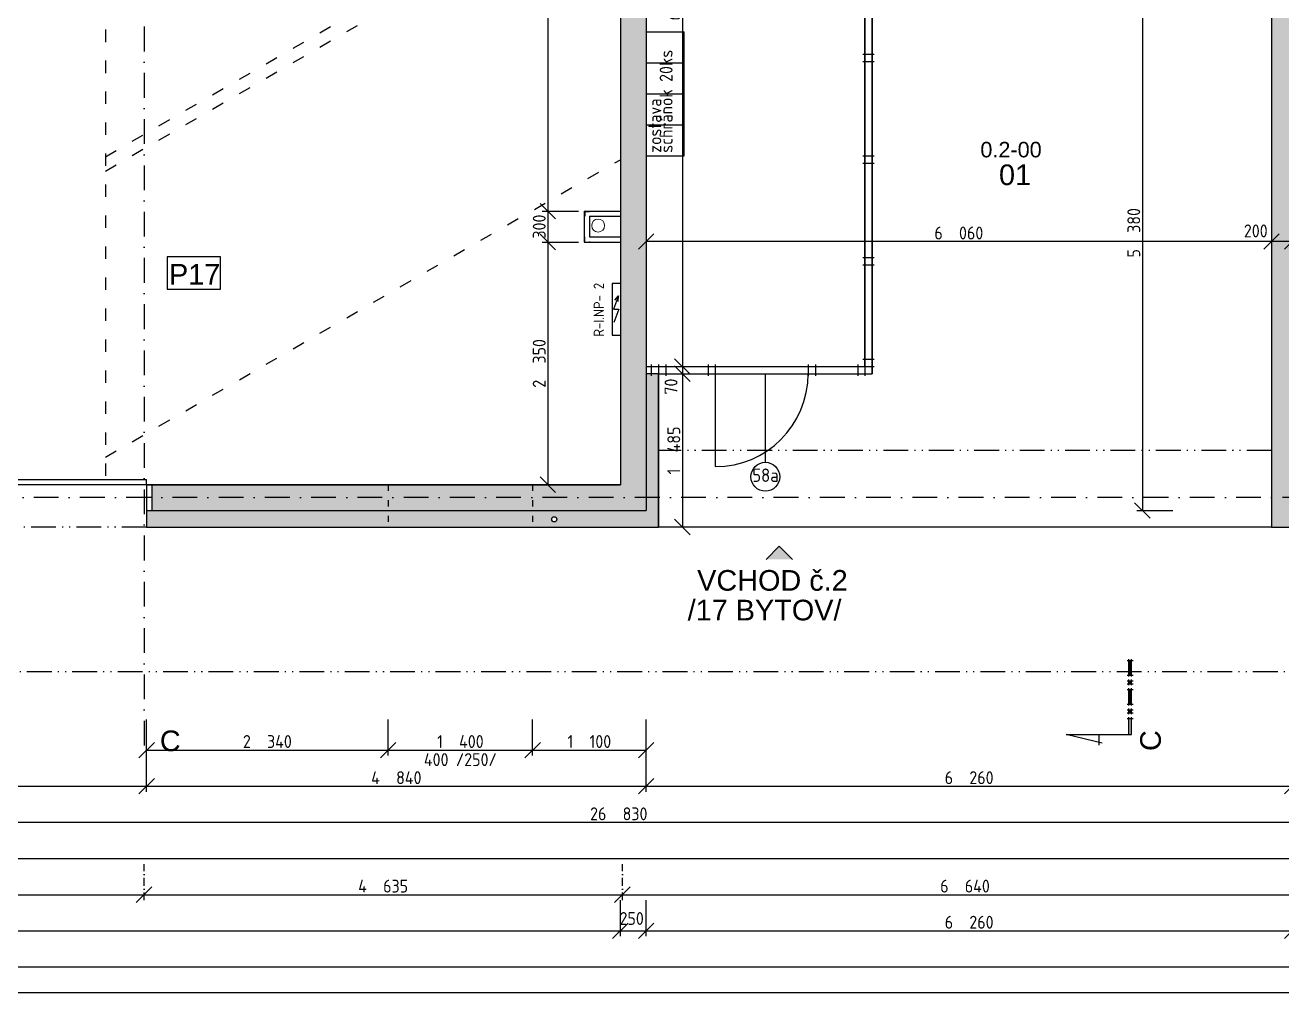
# Model space of a CAD drawing. Extents: x 4511820 to 5180432, y -1526536 to -944957.
# Drawn here: x 4988234 to 5000411, y -1436479 to -1427107 of the extents above; entities that cross this region are included whole.
import ezdxf
from ezdxf.enums import TextEntityAlignment as Align

# ---------------------------------------------------------------- set-up
doc = ezdxf.new("R2010")
doc.units = 0
doc.header["$MEASUREMENT"] = 0
for name, pattern in [('ACAD_ISO03W100', [30, 12, -18]), ('ACAD_ISO12W100', [22, 12, -3, 0.5, -3, 0.5, -3]), ('BODKOCIARKOVANA_3', [5.6, 3, -1.3, 0, -1.3])]:
    doc.linetypes.add(name, pattern=pattern)
doc.layers.get('0').update_dxf_attribs({"linetype": 'CONTINUOUS'})
doc.layers.get('Defpoints').update_dxf_attribs({"color": 61, "linetype": 'CONTINUOUS'})
for name, color, linetype in [('DVERE', 45, 'CONTINUOUS'), ('HATCH', 7, 'CONTINUOUS'), ('KÓTY', 4, 'CONTINUOUS'), ('MÚRY', 1, 'CONTINUOUS'), ('OKNÁ', 143, 'CONTINUOUS'), ('osi', 253, 'CONTINUOUS'), ('Plochy', 41, 'CONTINUOUS'), ('POPIS', 7, 'CONTINUOUS'), ('POZEMOK', 7, 'CONTINUOUS'), ('TENKÁ', 7, 'CONTINUOUS'), ('tzb', 153, 'CONTINUOUS'), ('ZZ-elektro', 221, 'CONTINUOUS'), ('ŠRAFY', 82, 'CONTINUOUS')]:
    doc.layers.add(name, color=color, linetype=linetype)
doc.layers.add('zz-kanal-splaskova', color=37, linetype='CONTINUOUS', lineweight=18)
doc.styles.add('ARIAL', font='arial.ttf')
doc.styles.add('styl1', font='arial.ttf')
doc.styles.add('Style-Arial', font='arial.ttf')
doc.styles.add('STYLE1', font='isocp.shx')
doc.dimstyles.new('STANDARD-50', dxfattribs={"dimtxt": 125, "dimasz": 150, "dimexe": 10, "dimexo": 200, "dimgap": 20, "dimtad": 1, "dimdsep": 46, "dimlunit": 6, "dimtxsty": 'STYLE1', "dimblk1": 'OBLIQUE', "dimblk2": 'OBLIQUE', "dimsah": 1, "dimcen": 2.5, "dimse1": 1, "dimse2": 1, "dimadec": 0, "dimazin": 0, "dimtfac": 1, "dimtmove": 1, "dimatfit": 3, "dimldrblk": 'OBLIQUE', "dimfxl": 1, "dimtolj": 1, "dimtzin": 0, "dimarcsym": 0})
pattern_1 = [(0, (9e-09, -175781), (0, 43.3012702), [25, -50]), (120, (9e-09, -175781), (-37.5, -21.6506351), [25, -50]), (60, (25, -175781), (-37.5, 21.6506351), [25, -50])]

# ---------------------------------------------------------------- blocks, each defined once
blk = doc.blocks.new('_OBLIQUE')
at = {"color": 0, "linetype": 'ByBlock'}
blk.add_line((-0.5, -0.5), (0.5, 0.5), dxfattribs=at)
blk = doc.blocks.new('*D13538')
at = {"layer": 'Defpoints', "color": 0}
for p in [(4985436, -1431683), (4989386, -1431683), (4989386, -1435528)]:
    blk.add_point(p, dxfattribs=at)
at = {"layer": 'KÓTY', "color": 0, "lineweight": -2}
blk.add_line((4985436, -1435528), (4989386, -1435528), dxfattribs=at)
at = {"layer": 'KÓTY', "color": 0, "linetype": 'ByBlock', "lineweight": -2, "xscale": 150, "yscale": 150, "zscale": 150, "rotation": 180}
blk.add_blockref('_OBLIQUE', (4985436, -1435528), dxfattribs=at)
at = {"layer": 'KÓTY', "color": 0, "linetype": 'ByBlock', "lineweight": -2, "xscale": 150, "yscale": 150, "zscale": 150}
blk.add_blockref('_OBLIQUE', (4989386, -1435528), dxfattribs=at)
at = {"layer": 'KÓTY', "color": 0, "insert": (4987411, -1435445), "char_height": 125, "attachment_point": 5, "style": 'STYLE1'}
blk.add_mtext('\\A1;3ﾠ950', dxfattribs=at)
blk = doc.blocks.new('*D13539')
at = {"layer": 'Defpoints', "color": 0}
for p in [(4989386, -1431683), (4994021, -1431683), (4994021, -1435528)]:
    blk.add_point(p, dxfattribs=at)
at = {"layer": 'KÓTY', "color": 0, "lineweight": -2}
blk.add_line((4989386, -1435528), (4994021, -1435528), dxfattribs=at)
at = {"layer": 'KÓTY', "color": 0, "linetype": 'ByBlock', "lineweight": -2, "xscale": 150, "yscale": 150, "zscale": 150, "rotation": 180}
blk.add_blockref('_OBLIQUE', (4989386, -1435528), dxfattribs=at)
at = {"layer": 'KÓTY', "color": 0, "linetype": 'ByBlock', "lineweight": -2, "xscale": 150, "yscale": 150, "zscale": 150}
blk.add_blockref('_OBLIQUE', (4994021, -1435528), dxfattribs=at)
at = {"layer": 'KÓTY', "color": 0, "insert": (4991703, -1435445), "char_height": 125, "attachment_point": 5, "style": 'STYLE1'}
blk.add_mtext('\\A1;4ﾠ635', dxfattribs=at)
blk = doc.blocks.new('*D13540')
at = {"layer": 'Defpoints', "color": 0}
for p in [(4994021, -1431683), (5000661, -1431683), (5000661, -1435528)]:
    blk.add_point(p, dxfattribs=at)
at = {"layer": 'KÓTY', "color": 0, "lineweight": -2}
blk.add_line((4994021, -1435528), (5000661, -1435528), dxfattribs=at)
at = {"layer": 'KÓTY', "color": 0, "linetype": 'ByBlock', "lineweight": -2, "xscale": 150, "yscale": 150, "zscale": 150, "rotation": 180}
blk.add_blockref('_OBLIQUE', (4994021, -1435528), dxfattribs=at)
at = {"layer": 'KÓTY', "color": 0, "linetype": 'ByBlock', "lineweight": -2, "xscale": 150, "yscale": 150, "zscale": 150}
blk.add_blockref('_OBLIQUE', (5000661, -1435528), dxfattribs=at)
at = {"layer": 'KÓTY', "color": 0, "insert": (4997341, -1435445), "char_height": 125, "attachment_point": 5, "style": 'STYLE1'}
blk.add_mtext('\\A1;6ﾠ640', dxfattribs=at)
blk = doc.blocks.new('*D13559')
at = {"layer": 'Defpoints', "color": 0}
for p in [(4980571, -1425038), (5007401, -1433058), (4980571, -1434828)]:
    blk.add_point(p, dxfattribs=at)
at = {"layer": 'KÓTY', "color": 0, "lineweight": -2}
blk.add_line((5007401, -1434828), (4980571, -1434828), dxfattribs=at)
at = {"layer": 'KÓTY', "color": 0, "linetype": 'ByBlock', "lineweight": -2, "xscale": 150, "yscale": 150, "zscale": 150, "rotation": 180}
blk.add_blockref('_OBLIQUE', (4980571, -1434828), dxfattribs=at)
at = {"layer": 'KÓTY', "color": 0, "linetype": 'ByBlock', "lineweight": -2, "xscale": 150, "yscale": 150, "zscale": 150}
blk.add_blockref('_OBLIQUE', (5007401, -1434828), dxfattribs=at)
at = {"layer": 'KÓTY', "color": 0, "insert": (4993986, -1434745), "char_height": 125, "attachment_point": 5, "style": 'STYLE1'}
blk.add_mtext('\\A1;26ﾠ830', dxfattribs=at)
blk = doc.blocks.new('*D13560')
at = {"layer": 'Defpoints', "color": 0}
for p in [(4980571, -1429158), (5040921, -1429158), (5040921, -1435178)]:
    blk.add_point(p, dxfattribs=at)
at = {"layer": 'KÓTY', "color": 0, "lineweight": -2}
blk.add_line((4980571, -1435178), (5040921, -1435178), dxfattribs=at)
at = {"layer": 'KÓTY', "color": 0, "linetype": 'ByBlock', "lineweight": -2, "xscale": 150, "yscale": 150, "zscale": 150, "rotation": 180}
blk.add_blockref('_OBLIQUE', (4980571, -1435178), dxfattribs=at)
at = {"layer": 'KÓTY', "color": 0, "linetype": 'ByBlock', "lineweight": -2, "xscale": 150, "yscale": 150, "zscale": 150}
blk.add_blockref('_OBLIQUE', (5040921, -1435178), dxfattribs=at)
at = {"layer": 'KÓTY', "color": 0, "insert": (5010746, -1435095), "char_height": 125, "attachment_point": 5, "style": 'STYLE1'}
blk.add_mtext('\\A1;60ﾠ350', dxfattribs=at)
blk = doc.blocks.new('*D13565')
at = {"layer": 'Defpoints', "color": 0}
for p in [(4994251, -1431808), (5000511, -1431808), (5000511, -1435878)]:
    blk.add_point(p, dxfattribs=at)
at = {"layer": 'KÓTY', "color": 0, "lineweight": -2}
blk.add_line((4994251, -1435878), (5000511, -1435878), dxfattribs=at)
at = {"layer": 'KÓTY', "color": 0, "linetype": 'ByBlock', "lineweight": -2, "xscale": 150, "yscale": 150, "zscale": 150, "rotation": 180}
blk.add_blockref('_OBLIQUE', (4994251, -1435878), dxfattribs=at)
at = {"layer": 'KÓTY', "color": 0, "linetype": 'ByBlock', "lineweight": -2, "xscale": 150, "yscale": 150, "zscale": 150}
blk.add_blockref('_OBLIQUE', (5000511, -1435878), dxfattribs=at)
at = {"layer": 'KÓTY', "color": 0, "insert": (4997381, -1435795), "char_height": 125, "attachment_point": 5, "style": 'STYLE1'}
blk.add_mtext('\\A1;6ﾠ260', dxfattribs=at)
blk = doc.blocks.new('*D13566')
at = {"layer": 'Defpoints', "color": 0}
for p in [(4994001, -1431558), (4994251, -1431558), (4994251, -1435878)]:
    blk.add_point(p, dxfattribs=at)
at = {"layer": 'KÓTY', "color": 0, "lineweight": -2}
blk.add_line((4994001, -1435878), (4994251, -1435878), dxfattribs=at)
at = {"layer": 'KÓTY', "color": 0, "linetype": 'ByBlock', "lineweight": -2, "xscale": 150, "yscale": 150, "zscale": 150, "rotation": 180}
blk.add_blockref('_OBLIQUE', (4994001, -1435878), dxfattribs=at)
at = {"layer": 'KÓTY', "color": 0, "linetype": 'ByBlock', "lineweight": -2, "xscale": 150, "yscale": 150, "zscale": 150}
blk.add_blockref('_OBLIQUE', (4994251, -1435878), dxfattribs=at)
at = {"layer": 'KÓTY', "color": 0, "insert": (4994111, -1435759), "char_height": 125, "attachment_point": 5, "style": 'STYLE1'}
blk.add_mtext('\\A1;250', dxfattribs=at)
blk = doc.blocks.new('*D13567')
at = {"layer": 'Defpoints', "color": 0}
for p in [(4980821, -1431558), (4994001, -1431558), (4994001, -1435878)]:
    blk.add_point(p, dxfattribs=at)
at = {"layer": 'KÓTY', "color": 0, "lineweight": -2}
blk.add_line((4980821, -1435878), (4994001, -1435878), dxfattribs=at)
at = {"layer": 'KÓTY', "color": 0, "linetype": 'ByBlock', "lineweight": -2, "xscale": 150, "yscale": 150, "zscale": 150, "rotation": 180}
blk.add_blockref('_OBLIQUE', (4980821, -1435878), dxfattribs=at)
at = {"layer": 'KÓTY', "color": 0, "linetype": 'ByBlock', "lineweight": -2, "xscale": 150, "yscale": 150, "zscale": 150}
blk.add_blockref('_OBLIQUE', (4994001, -1435878), dxfattribs=at)
at = {"layer": 'KÓTY', "color": 0, "insert": (4987411, -1435795), "char_height": 125, "attachment_point": 5, "style": 'STYLE1'}
blk.add_mtext('\\A1;13ﾠ180', dxfattribs=at)
blk = doc.blocks.new('*D13569')
at = {"layer": 'Defpoints', "color": 0}
for p in [(4985511, -1431968), (4989411, -1431968), (4989411, -1434478)]:
    blk.add_point(p, dxfattribs=at)
at = {"layer": 'KÓTY', "color": 0, "lineweight": -2}
blk.add_line((4985511, -1434478), (4989411, -1434478), dxfattribs=at)
at = {"layer": 'KÓTY', "color": 0, "linetype": 'ByBlock', "lineweight": -2, "xscale": 150, "yscale": 150, "zscale": 150, "rotation": 180}
blk.add_blockref('_OBLIQUE', (4985511, -1434478), dxfattribs=at)
at = {"layer": 'KÓTY', "color": 0, "linetype": 'ByBlock', "lineweight": -2, "xscale": 150, "yscale": 150, "zscale": 150}
blk.add_blockref('_OBLIQUE', (4989411, -1434478), dxfattribs=at)
at = {"layer": 'KÓTY', "color": 0, "insert": (4987461, -1434395), "char_height": 125, "attachment_point": 5, "style": 'STYLE1'}
blk.add_mtext('\\A1;3ﾠ900', dxfattribs=at)
blk = doc.blocks.new('*D13571')
at = {"layer": 'Defpoints', "color": 0}
for p in [(4989411, -1431808), (4994251, -1431808), (4994251, -1434478)]:
    blk.add_point(p, dxfattribs=at)
at = {"layer": 'KÓTY', "color": 0, "lineweight": -2}
blk.add_line((4989411, -1434478), (4994251, -1434478), dxfattribs=at)
at = {"layer": 'KÓTY', "color": 0, "linetype": 'ByBlock', "lineweight": -2, "xscale": 150, "yscale": 150, "zscale": 150, "rotation": 180}
blk.add_blockref('_OBLIQUE', (4989411, -1434478), dxfattribs=at)
at = {"layer": 'KÓTY', "color": 0, "linetype": 'ByBlock', "lineweight": -2, "xscale": 150, "yscale": 150, "zscale": 150}
blk.add_blockref('_OBLIQUE', (4994251, -1434478), dxfattribs=at)
at = {"layer": 'KÓTY', "color": 0, "insert": (4991831, -1434395), "char_height": 125, "attachment_point": 5, "style": 'STYLE1'}
blk.add_mtext('\\A1;4ﾠ840', dxfattribs=at)
blk = doc.blocks.new('*D13572')
at = {"layer": 'Defpoints', "color": 0}
for p in [(4994251, -1431808), (5000511, -1431808), (5000511, -1434478)]:
    blk.add_point(p, dxfattribs=at)
at = {"layer": 'KÓTY', "color": 0, "lineweight": -2}
blk.add_line((4994251, -1434478), (5000511, -1434478), dxfattribs=at)
at = {"layer": 'KÓTY', "color": 0, "linetype": 'ByBlock', "lineweight": -2, "xscale": 150, "yscale": 150, "zscale": 150, "rotation": 180}
blk.add_blockref('_OBLIQUE', (4994251, -1434478), dxfattribs=at)
at = {"layer": 'KÓTY', "color": 0, "linetype": 'ByBlock', "lineweight": -2, "xscale": 150, "yscale": 150, "zscale": 150}
blk.add_blockref('_OBLIQUE', (5000511, -1434478), dxfattribs=at)
at = {"layer": 'KÓTY', "color": 0, "insert": (4997381, -1434395), "char_height": 125, "attachment_point": 5, "style": 'STYLE1'}
blk.add_mtext('\\A1;6ﾠ260', dxfattribs=at)
blk = doc.blocks.new('*D13600')
at = {"layer": 'Defpoints', "color": 0}
for p in [(4991751, -1431808), (4993151, -1431808), (4993151, -1434128)]:
    blk.add_point(p, dxfattribs=at)
at = {"layer": 'KÓTY', "color": 0, "lineweight": -2}
blk.add_line((4991751, -1434128), (4993151, -1434128), dxfattribs=at)
at = {"layer": 'KÓTY', "color": 0, "linetype": 'ByBlock', "lineweight": -2, "xscale": 150, "yscale": 150, "zscale": 150, "rotation": 180}
blk.add_blockref('_OBLIQUE', (4991751, -1434128), dxfattribs=at)
at = {"layer": 'KÓTY', "color": 0, "linetype": 'ByBlock', "lineweight": -2, "xscale": 150, "yscale": 150, "zscale": 150}
blk.add_blockref('_OBLIQUE', (4993151, -1434128), dxfattribs=at)
at = {"layer": 'KÓTY', "color": 0, "insert": (4992451, -1434045), "char_height": 125, "attachment_point": 5, "style": 'STYLE1'}
blk.add_mtext('\\A1;1ﾠ400', dxfattribs=at)
blk = doc.blocks.new('*D13601')
at = {"layer": 'Defpoints', "color": 0}
for p in [(4993151, -1431808), (4994251, -1431808), (4994251, -1434128)]:
    blk.add_point(p, dxfattribs=at)
at = {"layer": 'KÓTY', "color": 0, "lineweight": -2}
blk.add_line((4993151, -1434128), (4994251, -1434128), dxfattribs=at)
at = {"layer": 'KÓTY', "color": 0, "linetype": 'ByBlock', "lineweight": -2, "xscale": 150, "yscale": 150, "zscale": 150, "rotation": 180}
blk.add_blockref('_OBLIQUE', (4993151, -1434128), dxfattribs=at)
at = {"layer": 'KÓTY', "color": 0, "linetype": 'ByBlock', "lineweight": -2, "xscale": 150, "yscale": 150, "zscale": 150}
blk.add_blockref('_OBLIQUE', (4994251, -1434128), dxfattribs=at)
at = {"layer": 'KÓTY', "color": 0, "insert": (4993701, -1434045), "char_height": 125, "attachment_point": 5, "style": 'STYLE1'}
blk.add_mtext('\\A1;1ﾠ100', dxfattribs=at)
blk = doc.blocks.new('*D13602')
at = {"layer": 'Defpoints', "color": 0}
for p in [(4989411, -1431808), (4991751, -1431808), (4991751, -1434128)]:
    blk.add_point(p, dxfattribs=at)
at = {"layer": 'KÓTY', "color": 0, "lineweight": -2}
blk.add_line((4989411, -1434128), (4991751, -1434128), dxfattribs=at)
at = {"layer": 'KÓTY', "color": 0, "linetype": 'ByBlock', "lineweight": -2, "xscale": 150, "yscale": 150, "zscale": 150, "rotation": 180}
blk.add_blockref('_OBLIQUE', (4989411, -1434128), dxfattribs=at)
at = {"layer": 'KÓTY', "color": 0, "linetype": 'ByBlock', "lineweight": -2, "xscale": 150, "yscale": 150, "zscale": 150}
blk.add_blockref('_OBLIQUE', (4991751, -1434128), dxfattribs=at)
at = {"layer": 'KÓTY', "color": 0, "insert": (4990581, -1434045), "char_height": 125, "attachment_point": 5, "style": 'STYLE1'}
blk.add_mtext('\\A1;2ﾠ340', dxfattribs=at)
blk = doc.blocks.new('*D21743')
at = {"layer": 'Defpoints', "color": 0}
for p in [(5000311, -1429148), (5000311, -1429202), (5000511, -1429148)]:
    blk.add_point(p, dxfattribs=at)
at = {"layer": 'KÓTY', "color": 0, "lineweight": -2}
blk.add_line((5000511, -1429202), (5000311, -1429202), dxfattribs=at)
at = {"layer": 'KÓTY', "color": 0, "linetype": 'ByBlock', "lineweight": -2, "xscale": 150, "yscale": 150, "zscale": 150, "rotation": 180}
blk.add_blockref('_OBLIQUE', (5000311, -1429202), dxfattribs=at)
at = {"layer": 'KÓTY', "color": 0, "linetype": 'ByBlock', "lineweight": -2, "xscale": 150, "yscale": 150, "zscale": 150}
blk.add_blockref('_OBLIQUE', (5000511, -1429202), dxfattribs=at)
at = {"layer": 'KÓTY', "color": 0, "insert": (5000158, -1429100), "char_height": 125, "attachment_point": 5, "style": 'STYLE1'}
blk.add_mtext('\\A1;200', dxfattribs=at)
blk = doc.blocks.new('*D21744')
at = {"layer": 'Defpoints', "color": 0}
for p in [(4994251, -1429148), (4994251, -1429202), (5000311, -1429148)]:
    blk.add_point(p, dxfattribs=at)
at = {"layer": 'KÓTY', "color": 0, "lineweight": -2}
blk.add_line((5000311, -1429202), (4994251, -1429202), dxfattribs=at)
at = {"layer": 'KÓTY', "color": 0, "linetype": 'ByBlock', "lineweight": -2, "xscale": 150, "yscale": 150, "zscale": 150, "rotation": 180}
blk.add_blockref('_OBLIQUE', (4994251, -1429202), dxfattribs=at)
at = {"layer": 'KÓTY', "color": 0, "linetype": 'ByBlock', "lineweight": -2, "xscale": 150, "yscale": 150, "zscale": 150}
blk.add_blockref('_OBLIQUE', (5000311, -1429202), dxfattribs=at)
at = {"layer": 'KÓTY', "color": 0, "insert": (4997281, -1429120), "char_height": 125, "attachment_point": 5, "style": 'STYLE1'}
blk.add_mtext('\\A1;6ﾠ060', dxfattribs=at)
blk = doc.blocks.new('*D21877')
at = {"layer": 'Defpoints', "color": 0}
for p in [(5000511, -1426428), (4999059, -1431808), (5000511, -1431808)]:
    blk.add_point(p, dxfattribs=at)
at = {"layer": 'KÓTY', "color": 0, "lineweight": -2}
blk.add_line((4999059, -1426428), (4999059, -1431808), dxfattribs=at)
at = {"layer": 'KÓTY', "color": 0, "linetype": 'ByBlock', "lineweight": -2, "xscale": 150, "yscale": 150, "zscale": 150}
for p, rotation in [((4999059, -1426428), 90), ((4999059, -1431808), 270)]:
    blk.add_blockref('_OBLIQUE', p, dxfattribs=dict(at, rotation=rotation))
at = {"layer": 'KÓTY', "color": 0, "insert": (4998976, -1429118), "char_height": 125, "attachment_point": 5, "rotation": 90, "style": 'STYLE1'}
blk.add_mtext('\\A1;5ﾠ380', dxfattribs=at)
blk = doc.blocks.new('*D42687')
at = {"layer": 'Defpoints', "color": 0}
for p in [(4994251, -1423518), (4994251, -1430413), (4994602, -1430413)]:
    blk.add_point(p, dxfattribs=at)
at = {"layer": 'KÓTY', "color": 0, "lineweight": -2}
blk.add_line((4994602, -1423518), (4994602, -1430413), dxfattribs=at)
at = {"layer": 'KÓTY', "color": 0, "linetype": 'ByBlock', "lineweight": -2, "xscale": 150, "yscale": 150, "zscale": 150}
for p, rotation in [((4994602, -1423518), 90), ((4994602, -1430413), 270)]:
    blk.add_blockref('_OBLIQUE', p, dxfattribs=dict(at, rotation=rotation))
at = {"layer": 'KÓTY', "color": 0, "insert": (4994523, -1426818), "char_height": 125, "attachment_point": 5, "rotation": 90, "style": 'STYLE1'}
blk.add_mtext('\\A1;6ﾠ895', dxfattribs=at)
blk = doc.blocks.new('*D42688')
at = {"layer": 'Defpoints', "color": 0}
for p in [(4994602, -1430413), (4994602, -1430483), (4994602, -1430483)]:
    blk.add_point(p, dxfattribs=at)
at = {"layer": 'KÓTY', "color": 0, "lineweight": -2}
blk.add_line((4994602, -1430413), (4994602, -1430483), dxfattribs=at)
at = {"layer": 'KÓTY', "color": 0, "linetype": 'ByBlock', "lineweight": -2, "xscale": 150, "yscale": 150, "zscale": 150}
for p, rotation in [((4994602, -1430413), 90), ((4994602, -1430483), 270)]:
    blk.add_blockref('_OBLIQUE', p, dxfattribs=dict(at, rotation=rotation))
at = {"layer": 'KÓTY', "color": 0, "insert": (4994492, -1430608), "char_height": 125, "attachment_point": 5, "rotation": 90, "style": 'STYLE1'}
blk.add_mtext('\\A1;70', dxfattribs=at)
blk = doc.blocks.new('*D42689')
at = {"layer": 'Defpoints', "color": 0}
for p in [(4994371, -1430483), (4994371, -1431968), (4994602, -1431968)]:
    blk.add_point(p, dxfattribs=at)
at = {"layer": 'KÓTY', "color": 0, "lineweight": -2}
blk.add_line((4994602, -1430483), (4994602, -1431968), dxfattribs=at)
at = {"layer": 'KÓTY', "color": 0, "linetype": 'ByBlock', "lineweight": -2, "xscale": 150, "yscale": 150, "zscale": 150}
for p, rotation in [((4994602, -1430483), 90), ((4994602, -1431968), 270)]:
    blk.add_blockref('_OBLIQUE', p, dxfattribs=dict(at, rotation=rotation))
at = {"layer": 'KÓTY', "color": 0, "insert": (4994519, -1431226), "char_height": 125, "attachment_point": 5, "rotation": 90, "style": 'STYLE1'}
blk.add_mtext('\\A1;1ﾠ485', dxfattribs=at)
blk = doc.blocks.new('*D42704')
at = {"layer": 'Defpoints', "color": 0}
for p in [(4993601, -1423158), (4993298, -1428908), (4994001, -1428908)]:
    blk.add_point(p, dxfattribs=at)
at = {"layer": 'KÓTY', "color": 0, "lineweight": -2, "ltscale": 25}
blk.add_line((4993298, -1423158), (4993298, -1428908), dxfattribs=at)
at = {"layer": 'KÓTY', "color": 0, "linetype": 'ByBlock', "lineweight": -2, "xscale": 150, "yscale": 150, "zscale": 150}
for p, rotation in [((4993298, -1423158), 90), ((4993298, -1428908), 270)]:
    blk.add_blockref('_OBLIQUE', p, dxfattribs=dict(at, rotation=rotation))
at = {"layer": 'KÓTY', "color": 0, "insert": (4993186, -1426414), "char_height": 125, "attachment_point": 5, "rotation": 90, "style": 'STYLE1'}
blk.add_mtext('\\A1;5ﾠ750', dxfattribs=at)
blk = doc.blocks.new('*D42705')
at = {"layer": 'Defpoints', "color": 0}
for p in [(4994001, -1428908), (4993298, -1429208), (4994001, -1429208)]:
    blk.add_point(p, dxfattribs=at)
at = {"layer": 'KÓTY', "color": 0, "lineweight": -2, "ltscale": 25}
blk.add_line((4993298, -1428908), (4993298, -1429208), dxfattribs=at)
at = {"layer": 'KÓTY', "color": 0, "linetype": 'ByBlock', "lineweight": -2, "xscale": 150, "yscale": 150, "zscale": 150}
for p, rotation in [((4993298, -1428908), 90), ((4993298, -1429208), 270)]:
    blk.add_blockref('_OBLIQUE', p, dxfattribs=dict(at, rotation=rotation))
at = {"layer": 'KÓTY', "color": 0, "insert": (4993215, -1429058), "char_height": 125, "attachment_point": 5, "rotation": 90, "style": 'STYLE1'}
blk.add_mtext('\\A1;300', dxfattribs=at)
blk = doc.blocks.new('*D42706')
at = {"layer": 'Defpoints', "color": 0}
for p in [(4994001, -1429208), (4993298, -1431558), (4994001, -1431558)]:
    blk.add_point(p, dxfattribs=at)
at = {"layer": 'KÓTY', "color": 0, "lineweight": -2, "ltscale": 25}
blk.add_line((4993298, -1429208), (4993298, -1431558), dxfattribs=at)
at = {"layer": 'KÓTY', "color": 0, "linetype": 'ByBlock', "lineweight": -2, "xscale": 150, "yscale": 150, "zscale": 150}
for p, rotation in [((4993298, -1429208), 90), ((4993298, -1431558), 270)]:
    blk.add_blockref('_OBLIQUE', p, dxfattribs=dict(at, rotation=rotation))
at = {"layer": 'KÓTY', "color": 0, "insert": (4993215, -1430383), "char_height": 125, "attachment_point": 5, "rotation": 90, "style": 'STYLE1'}
blk.add_mtext('\\A1;2ﾠ350', dxfattribs=at)

msp = doc.modelspace()

# ---------------------------------------------------------------- hatches: boundary and pattern name
at = {"layer": 'HATCH'}
h = msp.add_hatch(color=256, dxfattribs=at)
h.dxf.hatch_style = 1
h.paths.add_polyline_path([(4993651, -1428958.048), (4993656, -1428958.048), (4993656, -1428913.048), (4993701, -1428913.048), (4993701, -1428908.048), (4993651, -1428908.048)])
h = msp.add_hatch(color=256, dxfattribs=at)
h.dxf.hatch_style = 1
h.paths.add_polyline_path([(4993651, -1429158.048), (4993656, -1429158.048), (4993656, -1429203.048), (4993701, -1429203.048), (4993701, -1429208.048), (4993651, -1429208.048)])
at = {"layer": 'TENKÁ'}
h = msp.add_hatch(color=256, dxfattribs=at)
h.dxf.hatch_style = 1
h.paths.add_polyline_path([(4998955.125, -1433401.982), (4998929.25, -1433401.982), (4998929.25, -1433260.857), (4998955.125, -1433260.857)])
h = msp.add_hatch(color=256, dxfattribs=at)
h.dxf.hatch_style = 1
h.paths.add_polyline_path([(4998955.125, -1433487.107), (4998929.25, -1433487.107), (4998929.25, -1433456.857), (4998955.125, -1433456.857)])
h = msp.add_hatch(color=256, dxfattribs=at)
h.dxf.hatch_style = 1
h.paths.add_polyline_path([(4998955.125, -1433541.982), (4998955.125, -1433683.107), (4998929.25, -1433683.107), (4998929.25, -1433541.982)])
h = msp.add_hatch(color=256, dxfattribs=at)
h.dxf.hatch_style = 1
h.paths.add_polyline_path([(4998955.125, -1433768.232), (4998929.25, -1433768.232), (4998929.25, -1433737.982), (4998955.125, -1433737.982)])
h = msp.add_hatch(color=256, dxfattribs=at)
h.dxf.hatch_style = 1
h.paths.add_polyline_path([(4998955.125, -1433823.107), (4998955.125, -1433976.732), (4998929.25, -1433976.732), (4998929.25, -1433823.107)])
at = {"layer": 'ŠRAFY'}
h = msp.add_hatch(dxfattribs=at)
h.set_pattern_fill('ANSI36', color=256, scale=500)
h.set_pattern_definition([(45, (584112, 0), (33.1456304, 121.533978), [156.25, -31.25, 0, -31.25])])
h.paths.add_polyline_path([(4991321, -1420858.048), (4991321, -1421158.048), (4991321, -1422858.048), (4991436, -1422858.048), (4992206, -1422858.048), (4992321, -1422858.048), (4993601, -1422858.048), (4993716, -1422858.048), (4994001, -1422858.048), (4994001, -1423043.048), (4994001, -1423158.048), (4994001, -1431558.048), (4989461, -1431558.048), (4989461, -1431808.048), (4994251, -1431808.048), (4994251, -1430413.048), (4994251, -1422658.048), (4993651, -1422658.048), (4993651, -1422528.048), (4993451, -1422528.048), (4993451, -1422658.048), (4991521, -1422658.048), (4991521, -1421058.048), (4993451, -1421058.048), (4993451, -1421528.048), (4993651, -1421528.048), (4993651, -1420858.048)])
h.paths.add_polyline_path([(4991678, -1421051.097), (4991678, -1420763.499), (4991928, -1420763.499), (4991928, -1421051.097)], flags=9)
h.paths.add_polyline_path([(4991678, -1423061.097), (4991678, -1422773.499), (4991928, -1422773.499), (4991928, -1423061.097)], flags=24)
h.paths.add_polyline_path([(4991323.201, -1421346.5), (4991610.799, -1421346.5), (4991610.799, -1421596.5), (4991323.201, -1421596.5)], flags=24)
h.paths.add_polyline_path([(4991702.5, -1422842.799), (4991702.5, -1422555.201), (4991952.5, -1422555.201), (4991952.5, -1422842.799)], flags=24)
h = msp.add_hatch(dxfattribs=at)
h.set_pattern_fill('HEX', color=256, scale=200)
h.set_pattern_definition(pattern_1)
h.paths.add_polyline_path([(5000311, -1431968.048), (5001561, -1431968.048), (5001561, -1431808.048), (5001511, -1431808.048), (5000511, -1431808.048), (5000511, -1431428.048), (5000511, -1426428.048), (5000311, -1426428.048), (5000311, -1431228.048)])
h = msp.add_hatch(dxfattribs=at)
h.set_pattern_fill('HEX', color=256, scale=200)
h.set_pattern_definition(pattern_1)
h.paths.add_polyline_path([(4989411, -1431968.048), (4994371, -1431968.048), (4994371, -1430483.048), (4994251, -1430483.048), (4994251, -1431808.048), (4989411, -1431808.048)])
h.paths.add_polyline_path([(4993386, -1431893.048, 1), (4993336, -1431893.048, 1)], flags=16)
h = msp.add_hatch(color=213, dxfattribs=at)
h.dxf.hatch_style = 1
h.paths.add_polyline_path([(4995669.41, -1432280.958), (4995412.59, -1432280.958), (4995541, -1432152.548)])

# ---------------------------------------------------------------- linework, layer by layer
at = {"layer": 'DVERE'}
for p, q in [((4985511, -1431508.048), (4989411, -1431508.048)), ((4989411, -1431558.048), (4985511, -1431558.048)), ((4989411, -1431558.048), (4989411, -1431508.048))]:
    msp.add_line(p, q, dxfattribs=at)
at = {"layer": 'KÓTY', "ltscale": 25}
for p, q in [((4993244.097, -1428908.048), (4993594.097, -1428908.048)), ((4993244.097, -1429208.048), (4993594.097, -1429208.048)), ((4999005.597, -1431808.048), (4999355.597, -1431808.048)), ((4989411, -1434181.142), (4989411, -1433831.142)), ((4991751, -1434181.142), (4991751, -1433831.142)), ((4993151, -1434181.142), (4993151, -1433831.142)), ((4994251, -1434181.142), (4994251, -1433831.142)), ((4989411, -1434531.142), (4989411, -1434181.142)), ((4994251, -1434531.142), (4994251, -1434181.142)), ((4994001, -1435931.142), (4994001, -1435581.142)), ((4994251, -1435931.142), (4994251, -1435581.142))]:
    msp.add_line(p, q, dxfattribs=at)
at = {"layer": 'KÓTY', "linetype": 'BODKOCIARKOVANA_3', "ltscale": 25}
for p, q in [((4989386, -1435581.142), (4989386, -1435231.142)), ((4994021, -1435581.142), (4994021, -1435231.142))]:
    msp.add_line(p, q, dxfattribs=at)
at = {"layer": 'MÚRY'}
for p, q in [((4994251, -1422658.048), (4994251, -1430483.048)), ((4994001, -1423158.048), (4994001, -1431558.048)), ((5000311, -1426428.048), (5000311, -1431968.048)), ((4994371, -1430483.048), (4994251, -1430483.048)), ((4994371, -1430483.048), (4994371, -1431968.048)), ((4989411, -1431558.048), (4994001, -1431558.048)), ((4989411, -1431558.048), (4989411, -1431968.048)), ((4989411, -1431968.048), (4994371, -1431968.048)), ((5000311, -1431968.048), (5001561, -1431968.048))]:
    msp.add_line(p, q, dxfattribs=at)
at = {"layer": 'OKNÁ', "ltscale": 0.25}
for p, q in [((4996371, -1419508.048), (4996371, -1430413.048)), ((4996441, -1419508.048), (4996441, -1430483.048)), ((4996351, -1427388.048), (4996461, -1427388.048)), ((4996351, -1427458.048), (4996461, -1427458.048)), ((4996351, -1428373.048), (4996461, -1428373.048)), ((4996351, -1428443.048), (4996461, -1428443.048)), ((4996351, -1429358.048), (4996461, -1429358.048)), ((4996351, -1429428.048), (4996461, -1429428.048)), ((4996351, -1430343.048), (4996461, -1430343.048)), ((4994251, -1430413.048), (4996371, -1430413.048)), ((4994301, -1430393.048), (4994301, -1430503.048)), ((4994371, -1430393.048), (4994371, -1430503.048)), ((4994441, -1430393.048), (4994441, -1430503.048)), ((4994851, -1430393.048), (4994851, -1430503.048)), ((4994921, -1430393.048), (4994921, -1430503.048)), ((4995821, -1430393.048), (4995821, -1430503.048)), ((4995891, -1430393.048), (4995891, -1430503.048)), ((4996301, -1430393.048), (4996301, -1430503.048)), ((4996351, -1430413.048), (4996461, -1430413.048)), ((4996371, -1430393.048), (4996371, -1430503.048)), ((4994371, -1430483.048), (4996441, -1430483.048)), ((4994921, -1430483.048), (4994921, -1431383.048)), ((4995406, -1431340.971), (4995406, -1430483.048)), ((4996351, -1430483.048), (4996441, -1430483.048))]:
    msp.add_line(p, q, dxfattribs=at)
msp.add_circle((4995406, -1431480.971), 140, dxfattribs=at)
msp.add_arc((4994921, -1430483.048), 900, 270, 0, dxfattribs=at)
at = {"layer": 'osi', "linetype": 'BODKOCIARKOVANA_3', "ltscale": 80}
for p, q in [((4989386, -1396650.857), (4989386, -1434168.048)), ((5041881, -1431683.048), (4978211, -1431683.048))]:
    msp.add_line(p, q, dxfattribs=at)
at = {"layer": 'Plochy'}
msp.add_lwpolyline([(4994001, -1398948.048), (4994001, -1415508.048), (4993871, -1415508.048), (4993871, -1415558.048), (4989371, -1415558.048), (4989371, -1421158.048), (4991321, -1421158.048), (4991321, -1423158.048), (4992321, -1423158.048), (4992321, -1422858.048), (4993601, -1422858.048), (4993601, -1423158.048), (4994001, -1423158.048), (4994001, -1431558.048), (4980821, -1431558.048), (4980821, -1400148.048)], dxfattribs=at)
for points in [[(5000311, -1431968.048), (4994371, -1431968.048), (4994371, -1430483.048), (4996441, -1430483.048), (4996441, -1419508.048), (4996661, -1419508.048), (4996661, -1417968.048), (5000311, -1417968.048)], [(4996371, -1423518.048), (4994251, -1423518.048), (4994251, -1430413.048), (4996371, -1430413.048)]]:
    msp.add_lwpolyline(points, close=True, dxfattribs=at)
at = {"layer": 'POPIS', "color": 8, "ltscale": 0.25}
msp.add_lwpolyline([(4990125.39, -1429351.15), (4989608.99, -1429351.15), (4989608.99, -1429663.35), (4990125.39, -1429663.35)], close=True, dxfattribs=at)
at = {"layer": 'POZEMOK', "linetype": 'ACAD_ISO03W100', "ltscale": 10}
for p, q in [((4989011, -1397450.857), (4989011, -1431508.048)), ((4989011, -1428381.24), (4994001, -1425500.262)), ((4989011, -1428519.804), (4994001, -1425638.826)), ((4989011, -1431291.085), (4994001, -1428410.107))]:
    msp.add_line(p, q, dxfattribs=at)
at = {"layer": 'POZEMOK'}
for p, q in [((4994251, -1427173.048), (4994621, -1427173.048)), ((4994621, -1427473.048), (4994621, -1427173.048)), ((4994251, -1427473.048), (4994621, -1427473.048)), ((4994621, -1427773.048), (4994621, -1427473.048)), ((4994251, -1427773.048), (4994621, -1427773.048)), ((4994621, -1428073.048), (4994621, -1427773.048)), ((4994251, -1428073.048), (4994621, -1428073.048)), ((4994251, -1428073.048), (4994621, -1428073.048)), ((4994621, -1428373.048), (4994621, -1428073.048)), ((4994251, -1428373.048), (4994621, -1428373.048))]:
    msp.add_line(p, q, dxfattribs=at)
at = {"layer": 'TENKÁ'}
for p, q in [((4993651, -1428908.048), (4994001, -1428908.048)), ((4993651, -1428908.048), (4993651, -1429208.048)), ((4993656, -1428958.048), (4993651, -1428958.048)), ((4993656, -1428913.048), (4993656, -1428958.048)), ((4993656, -1428913.048), (4993701, -1428913.048)), ((4993701, -1428913.048), (4993701, -1428908.048)), ((4993701, -1428958.048), (4993701, -1429158.048)), ((4993701, -1428958.048), (4994001, -1428958.048)), ((4993656, -1429158.048), (4993651, -1429158.048)), ((4993651, -1429208.048), (4994001, -1429208.048)), ((4993656, -1429203.048), (4993656, -1429158.048)), ((4993701, -1429158.048), (4994001, -1429158.048)), ((4993701, -1429203.048), (4993701, -1429208.048)), ((4994251, -1430483.048), (4994251, -1431808.048)), ((4989461, -1431558.048), (4989461, -1431808.048)), ((4989411, -1431808.048), (4994251, -1431808.048)), ((4998913, -1433260.857), (4998970, -1433260.857)), ((4998929.25, -1433414.482), (4998929.25, -1433248.357)), ((4998955.125, -1433414.482), (4998955.125, -1433248.357)), ((4998913, -1433401.982), (4998970, -1433401.982)), ((4998913, -1433456.857), (4998970, -1433456.857)), ((4998913, -1433487.107), (4998970, -1433487.107)), ((4998929.25, -1433499.607), (4998929.25, -1433444.357)), ((4998955.125, -1433499.607), (4998955.125, -1433444.357)), ((4998913, -1433541.982), (4998970, -1433541.982)), ((4998929.25, -1433695.607), (4998929.25, -1433529.482)), ((4998955.125, -1433695.607), (4998955.125, -1433529.482)), ((4998913, -1433683.107), (4998970, -1433683.107)), ((4998913, -1433737.982), (4998970, -1433737.982)), ((4998929.25, -1433780.732), (4998929.25, -1433725.482)), ((4998955.125, -1433780.732), (4998955.125, -1433725.482)), ((4998913, -1433768.232), (4998970, -1433768.232)), ((4998913, -1433823.107), (4998970, -1433823.107)), ((4998929.25, -1433976.732), (4998929.25, -1433810.607)), ((4998955.125, -1433976.732), (4998955.125, -1433810.607)), ((4998320.125, -1433976.732), (4998955.125, -1433976.732)), ((4998668.75, -1434059.857), (4998320.125, -1433976.732)), ((4998637.625, -1433976.732), (4998637.625, -1434079.982))]:
    msp.add_line(p, q, dxfattribs=at)
at = {"layer": 'TENKÁ', "linetype": 'ACAD_ISO12W100', "ltscale": 20}
for p, q in [((5000311, -1431228.048), (4994371, -1431228.048)), ((4989411, -1431968.048), (4985511, -1431968.048)), ((5000311, -1431968.048), (4994371, -1431968.048)), ((4979011, -1433368.048), (5027781, -1433368.048))]:
    msp.add_line(p, q, dxfattribs=at)
at = {"layer": 'TENKÁ', "linetype": 'ACAD_ISO03W100', "ltscale": 5}
for p, q in [((4991751, -1431558.048), (4991751, -1431968.048)), ((4993151, -1431558.048), (4993151, -1431968.048))]:
    msp.add_line(p, q, dxfattribs=at)
at = {"layer": 'TENKÁ', "color": 7}
for p, q in [((5054287, -1436228.808), (4975996, -1436228.808)), ((5054537, -1436478.808), (4975746, -1436478.808))]:
    msp.add_line(p, q, dxfattribs=at)
at = {"layer": 'tzb'}
msp.add_circle((4993361, -1431893.048), 25, dxfattribs=at)
at = {"layer": 'ZZ-elektro'}
for p, q in [((4994001, -1429608.048), (4993921, -1429608.048)), ((4993921, -1429608.048), (4993921, -1430108.048)), ((4993982.401, -1429729.555), (4993934.117, -1429858.048)), ((4993948.292, -1429770.542), (4993982.401, -1429729.555)), ((4993981.078, -1429782.862), (4993982.401, -1429729.555)), ((4993934.117, -1429858.048), (4993987.83, -1429858.048)), ((4993987.83, -1429858.048), (4993939.546, -1429986.542)), ((4993921, -1430108.048), (4994001, -1430108.048))]:
    msp.add_line(p, q, dxfattribs=at)
at = {"layer": 'zz-kanal-splaskova'}
msp.add_circle((4993786, -1429048.048), 62.5, dxfattribs=at)
at = {"layer": 'ŠRAFY', "color": 213}
for p in [(4995412.59, -1432280.958), (4995669.41, -1432280.958)]:
    msp.add_line(p, (4995541, -1432152.548), dxfattribs=at)

# ---------------------------------------------------------------- texts
at = {"layer": 'KÓTY', "insert": (4992451, -1434220.197), "char_height": 125, "attachment_point": 5, "style": 'STYLE1'}
msp.add_mtext('\\A1;400 /250/', dxfattribs=at)
at = {"layer": 'POPIS', "lineweight": 40, "ltscale": 0.25, "style": 'ARIAL'}
for s, height, p in [('0.2-00', 150, (4997489.665, -1428387.571)), ('01', 200, (4997670.165, -1428656.571))]:
    msp.add_text(s, height=height, dxfattribs=at).set_placement(p)
at = {"layer": 'POPIS', "color": 8, "ltscale": 0.25, "style": 'Style-Arial'}
msp.add_text('P17', height=200, dxfattribs=at).set_placement((4989627.856, -1429620.114))
at = {"layer": 'POZEMOK', "linetype": 'Continuous', "style": 'STYLE1'}
for s, p in [('schránok 20ks', (4994507.23, -1428343.721)), ('zostava', (4994398.23, -1428343.721))]:
    msp.add_text(s, height=125, rotation=90, dxfattribs=at).set_placement(p)
at = {"layer": 'TENKÁ', "style": 'STYLE1'}
msp.add_text('58a', height=130, dxfattribs=at).set_placement((4995279.97, -1431530.971))
at = {"layer": 'TENKÁ', "ltscale": 0.25, "style": 'styl1'}
msp.add_text('C', height=200, dxfattribs=at).set_placement((4989539.054, -1434138.145))
msp.add_text('C', height=200, rotation=90, dxfattribs=at).set_placement((4999238.442, -1434136.809))
at = {"layer": 'ZZ-elektro', "style": 'STYLE1'}
msp.add_text('R-I.NP- 2', height=100, rotation=90, dxfattribs=at).set_placement((4993842.43, -1430124.476))
at = {"layer": 'ŠRAFY', "color": 213, "style": 'Style-Arial'}
for s, p in [('VCHOD č.2', (4995474.896, -1432384.224)), ('/17 BYTOV/', (4995398.552, -1432671.989))]:
    msp.add_text(s, height=200, dxfattribs=at).set_placement(p, align=Align.TOP_CENTER)

# ---------------------------------------------------------------- dimensions: what is measured, and where the dimension line sits
at = {"layer": 'KÓTY', "ltscale": 25}
dim = msp.add_linear_dim(base=(4993297.5, -1428908.048), p1=(4993601, -1423158.048), p2=(4994001, -1428908.048), angle=90, dimstyle='STANDARD-50', dxfattribs=at)
dim.commit()
dim.dimension.update_dxf_attribs({"geometry": '*D42704', "text_midpoint": (4993269, -1426414.5), "dimtype": 160})
at = {"layer": 'KÓTY'}
for base, p1, p2, picture, middle in [((4994601.5, -1430413.048), (4994251, -1423518.048), (4994251, -1430413.048), '*D42687', (4994606, -1426817.5)), ((4994601.5, -1430483.048), (4994601.5, -1430413.048), (4994601.5, -1430483.048), '*D42688', (4994575, -1430608.5))]:
    dim = msp.add_linear_dim(base=base, p1=p1, p2=p2, angle=90, dimstyle='STANDARD-50', override={"dimtxsty": 'STYLE1', "dimldrblk": 'OBLIQUE'}, dxfattribs=at)
    dim.commit()
    dim.dimension.update_dxf_attribs({"geometry": picture, "text_midpoint": middle, "dimtype": 160})
for base, p1, p2, picture, middle in [((4980571, -1434827.74), (5007401, -1433058.048), (4980571, -1425038.048), '*D13559', (4993986, -1434745.197)), ((5040921, -1435177.74), (4980571, -1429158.048), (5040921, -1429158.048), '*D13560', (5010746, -1435095.197)), ((4994001, -1435877.74), (4980821, -1431558.048), (4994001, -1431558.048), '*D13567', (4987411, -1435795.197)), ((4989386, -1435527.74), (4985436, -1431683.048), (4989386, -1431683.048), '*D13538', (4987411, -1435445.197)), ((4994021, -1435527.74), (4989386, -1431683.048), (4994021, -1431683.048), '*D13539', (4991703.5, -1435445.197)), ((5000661, -1435527.74), (4994021, -1431683.048), (5000661, -1431683.048), '*D13540', (4997341, -1435445.197)), ((4994251, -1434477.74), (4989411, -1431808.048), (4994251, -1431808.048), '*D13571', (4991831, -1434395.197)), ((4991751, -1434127.74), (4989411, -1431808.048), (4991751, -1431808.048), '*D13602', (4990581, -1434045.197)), ((4993151, -1434127.74), (4991751, -1431808.048), (4993151, -1431808.048), '*D13600', (4992451, -1434045.197)), ((4994251, -1434127.74), (4993151, -1431808.048), (4994251, -1431808.048), '*D13601', (4993701, -1434045.197)), ((5000511, -1435877.74), (4994251, -1431808.048), (5000511, -1431808.048), '*D13565', (4997381, -1435795.197)), ((5000511, -1434477.74), (4994251, -1431808.048), (5000511, -1431808.048), '*D13572', (4997381, -1434395.197)), ((4989411, -1434477.74), (4985511, -1431968.048), (4989411, -1431968.048), '*D13569', (4987461, -1434395.197))]:
    dim = msp.add_linear_dim(base=base, p1=p1, p2=p2, dimstyle='STANDARD-50', dxfattribs=at)
    dim.commit()
    dim.dimension.update_dxf_attribs({"geometry": picture, "text_midpoint": middle})
for base, p1, p2, picture, middle in [((4999059, -1431808.048), (5000511, -1426428.048), (5000511, -1431808.048), '*D21877', (4998976.457, -1429118.048)), ((4994601.5, -1431968.048), (4994371, -1430483.048), (4994371, -1431968.048), '*D42689', (4994518.957, -1431225.548))]:
    dim = msp.add_linear_dim(base=base, p1=p1, p2=p2, angle=90, dimstyle='STANDARD-50', override={"dimtxsty": 'STYLE1', "dimldrblk": 'OBLIQUE'}, dxfattribs=at)
    dim.commit()
    dim.dimension.update_dxf_attribs({"geometry": picture, "text_midpoint": middle})
at = {"layer": 'KÓTY', "ltscale": 25}
for base, p1, p2, picture, middle in [((4993297.5, -1429208.048), (4994001, -1428908.048), (4994001, -1429208.048), '*D42705', (4993215, -1429058.048)), ((4993297.5, -1431558.048), (4994001, -1429208.048), (4994001, -1431558.048), '*D42706', (4993214.957, -1430383.048))]:
    dim = msp.add_linear_dim(base=base, p1=p1, p2=p2, angle=90, dimstyle='STANDARD-50', dxfattribs=at)
    dim.commit()
    dim.dimension.update_dxf_attribs({"geometry": picture, "text_midpoint": middle})
at = {"layer": 'KÓTY'}
dim = msp.add_linear_dim(base=(4994251, -1429202.5), p1=(5000311, -1429148.048), p2=(4994251, -1429148.048), dimstyle='STANDARD-50', override={"dimtxsty": 'STYLE1', "dimldrblk": 'OBLIQUE'}, dxfattribs=at)
dim.commit()
dim.dimension.update_dxf_attribs({"geometry": '*D21744', "text_midpoint": (4997281, -1429119.957)})
dim = msp.add_linear_dim(base=(5000311, -1429202.5), p1=(5000511, -1429148.048), p2=(5000311, -1429148.048), dimstyle='STANDARD-50', override={"dimtxsty": 'STYLE1', "dimldrblk": 'OBLIQUE'}, dxfattribs=at)
dim.commit()
dim.dimension.update_dxf_attribs({"geometry": '*D21743', "text_midpoint": (5000158, -1429182), "dimtype": 160})
dim = msp.add_linear_dim(base=(4994251, -1435877.74), p1=(4994001, -1431558.048), p2=(4994251, -1431558.048), dimstyle='STANDARD-50', dxfattribs=at)
dim.commit()
dim.dimension.update_dxf_attribs({"geometry": '*D13566', "text_midpoint": (4994111.5, -1435841.5), "dimtype": 160})

doc.saveas('drawing.dxf')
